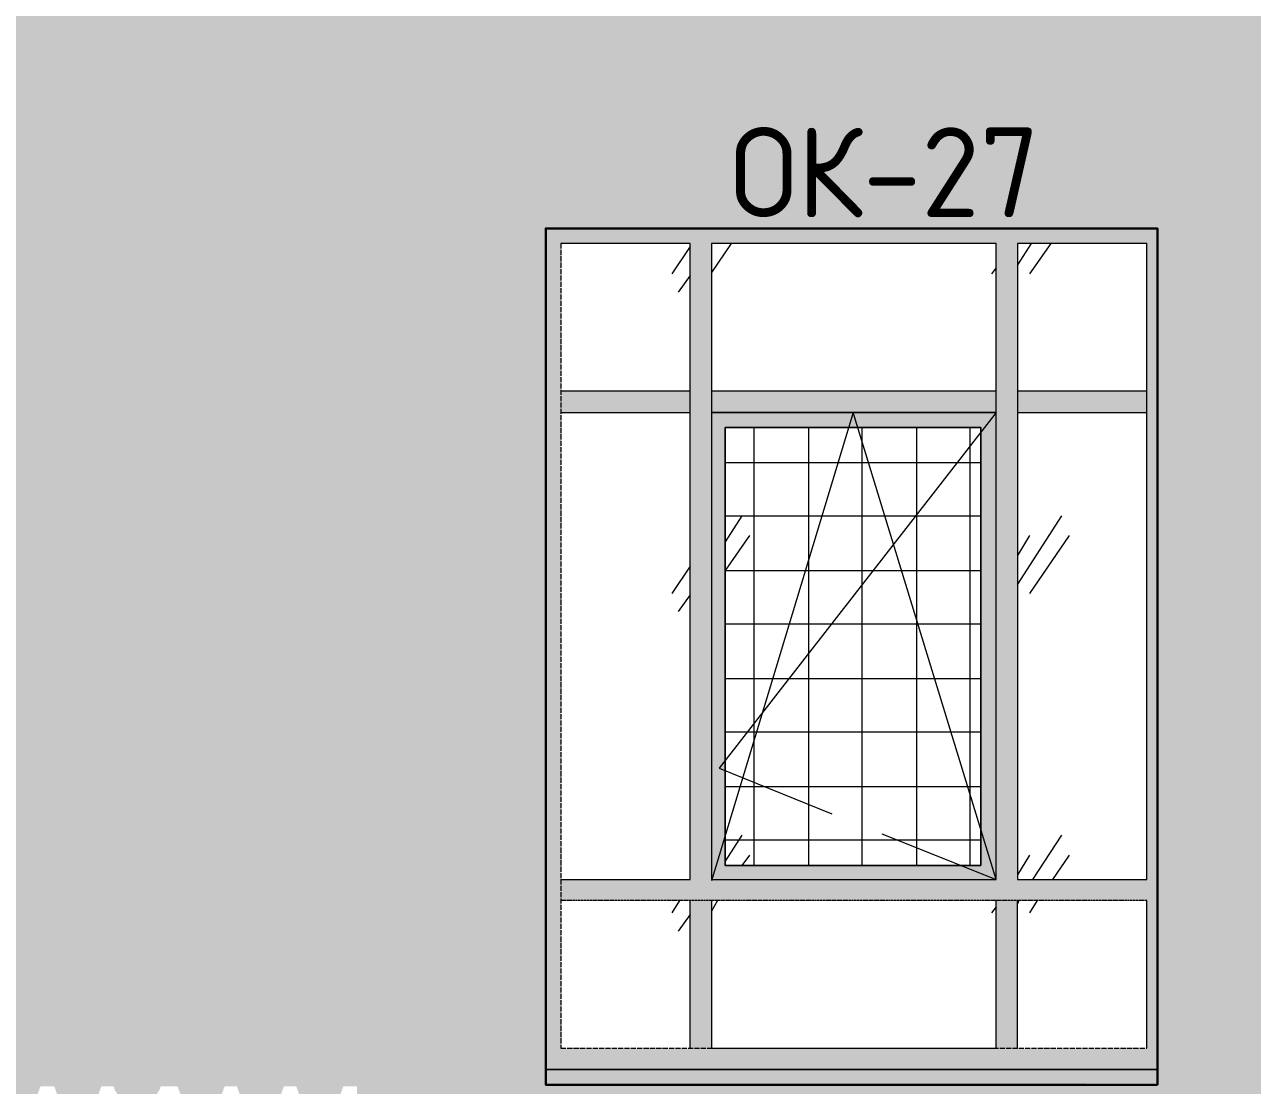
# Model space of a CAD drawing. Header units: millimetres. Extents: x -11345 to 411485, y -9810 to 73012.
# Drawn here: x 310653 to 314069, y 29404 to 32356 of the extents above; entities that cross this region are included whole.
import ezdxf

# ---------------------------------------------------------------- set-up
doc = ezdxf.new("R2010")
doc.units = ezdxf.units.MM
doc.linetypes.add('PDF_IMPORT', pattern=[1, 0.8, -0.2])
for name, color, linetype in [('PDF _Линии', 7, 'Continuous'), ('PDF _Текст', 7, 'Continuous'), ('PDF _Узлы', 7, 'Continuous')]:
    doc.layers.add(name, color=color, linetype=linetype)
doc.layers.add('PDF _Окна', color=7, linetype='Continuous', true_color=0x383e42)
doc.layers.add('PDF _Стены штриховка поверхности', color=7, linetype='Continuous', true_color=0xcacbcc)
doc.styles.add('PDF GOST Common', font='GOST_Common.ttf')

msp = doc.modelspace()

# ---------------------------------------------------------------- hatches: boundary and pattern name
at = {"layer": 'PDF _Окна', "transparency": 33554687}
h = msp.add_hatch(color=256, dxfattribs=at)
h.paths.add_polyline_path([(312504.79266, 29507.292), (312144.9844, 29507.292), (312144.9844, 29917.89672), (312504.79266, 29917.89672)])
h.paths.add_polyline_path([(312564.0552, 29507.292), (312564.0552, 29917.89672), (313355.63337, 29917.89672), (313355.63337, 29507.292)], flags=0)
h.paths.add_polyline_path([(313804.33543, 29409.93212), (313804.33543, 31788.89967), (312102.65402, 31788.89967), (312102.65402, 29405.69908), (312889.99915, 29405.69908)], flags=0)
h.paths.add_polyline_path([(312504.79266, 31276.70203), (312504.79266, 29977.15926), (312144.9844, 29977.15926), (312144.9844, 31276.70203)], flags=0)
h.paths.add_polyline_path([(313313.30298, 30015.25661), (312602.15254, 30015.25661), (312602.15254, 31234.37165), (313313.30298, 31234.37165)], flags=0)
h.paths.add_polyline_path([(313774.70416, 31276.70203), (313774.70416, 29977.15926), (313414.8959, 29977.15926), (313414.8959, 31276.70203)], flags=0)
h.paths.add_polyline_path([(312504.79266, 31335.96457), (312144.9844, 31335.96457), (312144.9844, 31746.56929), (312504.79266, 31746.56929)], flags=0)
h.paths.add_polyline_path([(313355.63337, 31335.96457), (312564.0552, 31335.96457), (312564.0552, 31746.56929), (313355.63337, 31746.56929)], flags=0)
h.paths.add_polyline_path([(313414.8959, 29507.292), (313414.8959, 29917.89672), (313774.70416, 29917.89672), (313774.70416, 29507.292)], flags=0)
h.paths.add_polyline_path([(313774.70416, 31335.96457), (313414.8959, 31335.96457), (313414.8959, 31746.56929), (313774.70416, 31746.56929)], flags=0)
at = {"layer": 'PDF _Стены штриховка поверхности', "transparency": 33554687}
h = msp.add_hatch(color=256, dxfattribs=at)
h.paths.add_polyline_path([(309025.23514, 29405.69908), (308894.01095, 29405.69908), (308910.9431, 29354.90262), (309008.30298, 29354.90262)])
h.paths.add_polyline_path([(309194.55667, 29405.69908), (309063.33248, 29405.69908), (309080.26464, 29354.90262), (309177.62452, 29354.90262)])
h.paths.add_polyline_path([(309359.64517, 29405.69908), (309228.42098, 29405.69908), (309245.35313, 29354.90262), (309342.71301, 29354.90262)])
h.paths.add_polyline_path([(309524.73366, 29405.69908), (309393.50947, 29405.69908), (309410.44163, 29354.90262), (309507.80151, 29354.90262)])
h.paths.add_polyline_path([(309863.37673, 29405.69908), (309727.9195, 29405.69908), (309744.85166, 29354.90262), (309846.44458, 29354.90262)])
h.paths.add_polyline_path([(309694.0552, 29405.69908), (309562.83101, 29405.69908), (309567.06405, 29384.53389), (309579.76316, 29354.90262), (309672.89, 29354.90262), (309672.89, 29384.53389)])
h.paths.add_polyline_path([(308356.41508, 29405.69908), (308225.19089, 29405.69908), (308242.12304, 29354.90262), (308339.48292, 29354.90262)])
h.paths.add_polyline_path([(308521.50357, 29405.69908), (308390.27938, 29405.69908), (308407.21154, 29354.90262), (308504.57142, 29354.90262)])
h.paths.add_polyline_path([(308690.82511, 29405.69908), (308555.36788, 29405.69908), (308572.30003, 29354.90262), (308673.89295, 29354.90262)])
h.paths.add_polyline_path([(308855.9136, 29405.69908), (308724.68941, 29405.69908), (308724.68941, 29397.23301), (308728.92245, 29384.53389), (308741.62157, 29359.13566), (308741.62157, 29354.90262), (308838.98145, 29354.90262), (308838.98145, 29384.53389), (308851.68056, 29397.23301)])
h.paths.add_polyline_path([(313804.33543, 31784.66663), (313804.33543, 29405.69908), (312102.65402, 29405.69908), (312102.65402, 31788.89967)])
h.paths.add_polyline_path([(315738.83396, 28588.72268), (315738.83396, 33058.81118), (304936.12009, 33058.81118), (304936.12009, 29270.24186), (304186.87231, 29270.24186), (304186.87231, 33058.81118), (300563.39148, 33058.81118), (300563.39148, 28588.72268), (308220.95785, 28588.72268), (308220.95785, 29058.58994), (308038.9372, 29058.58994), (308038.9372, 29117.85248), (308034.70416, 29117.85248), (308022.00505, 29113.61944), (308005.07289, 29096.68728), (308000.83986, 29096.68728), (308000.83986, 29270.24186), (308005.07289, 29384.53389), (308022.00505, 29405.69908), (308055.86936, 29405.69908), (308072.80151, 29354.90262), (308170.16139, 29354.90262), (308187.09354, 29405.69908), (308208.25874, 29405.69908), (308208.25874, 31788.89967), (309914.17319, 31788.89967), (309914.17319, 29405.69908), (309897.24104, 29405.69908), (309914.17319, 29354.90262), (310011.53307, 29354.90262), (310028.46523, 29405.69908), (310062.32953, 29405.69908), (310079.26169, 29354.90262), (310176.62157, 29354.90262), (310193.55372, 29405.69908), (310231.65107, 29405.69908), (310248.58322, 29354.90262), (310345.9431, 29354.90262), (310362.87525, 29405.69908), (310396.73956, 29405.69908), (310400.9726, 29397.23301), (310413.67172, 29359.13566), (310413.67172, 29354.90262), (310511.0316, 29354.90262), (310511.0316, 29384.53389), (310523.73071, 29397.23301), (310527.96375, 29405.69908), (310566.0611, 29401.46604), (310582.99325, 29354.90262), (310680.35313, 29354.90262), (310697.28528, 29401.46604), (310735.38263, 29401.46604), (310752.31478, 29354.90262), (310849.67466, 29354.90262), (310866.60682, 29401.46604), (310900.47113, 29401.46604), (310904.70416, 29388.76693), (310908.9372, 29384.53389), (310913.17024, 29371.83478), (310917.40328, 29354.90262), (311014.76316, 29354.90262), (311023.22924, 29371.83478), (311023.22924, 29384.53389), (311027.46228, 29388.76693), (311031.69531, 29401.46604), (311078.25874, 29401.46604), (311095.19089, 29354.90262), (311192.55077, 29354.90262), (311209.48292, 29401.46604), (311243.34723, 29401.46604), (311260.27938, 29354.90262), (311357.63927, 29354.90262), (311374.57142, 29401.46604), (311408.43573, 29401.46604), (311425.36788, 29354.90262), (311522.72776, 29354.90262), (311539.65992, 29401.46604), (311577.75726, 29401.46604), (311577.75726, 29223.67843), (311581.9903, 29223.67843), (311581.9903, 29067.05602), (314015.98735, 29067.05602), (314015.98735, 28588.72268)], flags=0)
h.paths.add_polyline_path([(311628.55372, 29028.95867), (311581.9903, 29028.95867), (311581.9903, 28588.72268), (311628.55372, 28588.72268)])

# ---------------------------------------------------------------- linework, layer by layer
at = {"layer": 'PDF _Линии', "lineweight": 30}
msp.add_lwpolyline([(313804.33543, 29405.69908), (312102.65402, 29405.69908), (312102.65402, 31788.89967), (313804.33543, 31788.89967)], close=True, dxfattribs=at)
at = {"layer": 'PDF _Линии', "lineweight": 9, "ltscale": 3.012709}
msp.add_lwpolyline([(313355.63337, 29977.15926), (312957.72776, 31276.70203), (312564.0552, 29972.92622)], dxfattribs=at)
at = {"layer": 'PDF _Линии', "lineweight": 9, "ltscale": 3.285837}
msp.add_lwpolyline([(313355.63337, 31276.70203), (312585.22039, 30286.17106)], dxfattribs=at)
at = {"layer": 'PDF _Линии', "lineweight": 9}
msp.add_lwpolyline([(313313.30298, 31234.37165), (312602.15254, 31234.37165), (312602.15254, 30015.25661), (313313.30298, 30015.25661)], close=True, dxfattribs=at)
for points in [[(312585.22039, 30286.17106), (312898.46523, 30159.17991)], [(313038.15549, 30104.15041), (313355.63337, 29977.15926)]]:
    msp.add_lwpolyline(points, dxfattribs=at)
at = {"layer": 'PDF _Окна', "color": 7, "lineweight": 9}
for points in [[(312144.9844, 29977.15926), (312504.79266, 29977.15926), (312504.79266, 31746.56929), (312144.9844, 31746.56929)], [(312504.79266, 31738.10321), (312453.9962, 31661.90852)], [(312564.0552, 31746.56929), (312564.0552, 31746.56929)], [(312619.08469, 31746.56929), (312564.0552, 31666.14156)], [(313452.99325, 31746.56929), (313414.8959, 31687.30675)], [(313508.02275, 31746.56929), (313448.76021, 31661.90852)], [(313355.63337, 31678.84068), (313342.93425, 31661.90852)], [(312504.79266, 31657.67548), (312470.92835, 31611.11206)], [(312504.79266, 31335.96457), (312144.9844, 31335.96457)], [(313355.63337, 31335.96457), (312564.0552, 31335.96457)], [(313774.70416, 31335.96457), (313414.8959, 31335.96457)], [(312144.9844, 31276.70203), (312504.79266, 31276.70203)], [(313414.8959, 31276.70203), (313774.70416, 31276.70203)], [(312648.71596, 30988.85543), (312602.15254, 30916.89377)], [(313537.65402, 30988.85543), (313414.8959, 30798.3687)], [(312669.88115, 30933.82593), (312602.15254, 30836.46604)], [(313448.76021, 30933.82593), (313414.8959, 30878.79643)], [(313558.81921, 30933.82593), (313448.76021, 30772.97047)], [(312504.79266, 30849.16516), (312453.9962, 30772.97047)], [(312504.79266, 30768.73743), (312470.92835, 30722.17401)], [(312648.71596, 30099.91737), (312602.15254, 30027.95572)], [(313537.65402, 30099.91737), (313457.22629, 29977.15926)], [(312669.88115, 30044.88787), (312648.71596, 30015.25661)], [(313448.76021, 30044.88787), (313414.8959, 29989.85838)], [(313558.81921, 30044.88787), (313512.25579, 29977.15926)], [(312475.16139, 29917.89672), (312453.9962, 29884.03242)], [(312504.79266, 29507.292), (312504.79266, 29917.89672)], [(312580.98735, 29917.89672), (312564.0552, 29888.26545)], [(312564.0552, 29917.89672), (312564.0552, 29507.292), (313355.63337, 29507.292), (313355.63337, 29917.89672)], [(313355.63337, 29900.96457), (313342.93425, 29884.03242)], [(313419.12894, 29917.89672), (313414.8959, 29909.43065)], [(313414.8959, 29507.292), (313414.8959, 29917.89672)], [(313469.9254, 29917.89672), (313448.76021, 29884.03242)], [(313774.70416, 29507.292), (313774.70416, 29917.89672)], [(312504.79266, 29879.79938), (312470.92835, 29833.23596)], [(312102.65402, 29448.02947), (313804.33543, 29448.02947), (312102.65402, 29448.02947)]]:
    msp.add_lwpolyline(points, dxfattribs=at)
at = {"layer": 'PDF _Окна', "color": 7, "linetype": 'PDF_IMPORT', "lineweight": 9, "ltscale": 17.694725}
msp.add_lwpolyline([(312144.9844, 31746.56929), (312144.9844, 29507.292), (313774.70416, 29507.292)], dxfattribs=at)
at = {"layer": 'PDF _Окна', "color": 7, "lineweight": 9}
for points in [[(312564.0552, 31746.56929), (312564.0552, 29977.15926), (313355.63337, 29977.15926), (313355.63337, 31746.56929)], [(313414.8959, 31746.56929), (313414.8959, 29977.15926), (313774.70416, 29977.15926), (313774.70416, 31746.56929)], [(313355.63337, 31276.70203), (312564.0552, 31276.70203)], [(313313.30298, 30015.25661), (312602.15254, 30015.25661), (312602.15254, 31234.37165), (313313.30298, 31234.37165)]]:
    msp.add_lwpolyline(points, close=True, dxfattribs=at)
at = {"layer": 'PDF _Окна', "color": 7, "linetype": 'PDF_IMPORT', "lineweight": 9, "ltscale": 7.916061}
msp.add_lwpolyline([(313774.70416, 29917.89672), (312144.9844, 29917.89672)], dxfattribs=at)
at = {"layer": 'PDF _Узлы', "color": 251, "lineweight": 9, "true_color": 0x494949}
for points in [[(312682.58027, 30015.25661), (312682.58027, 31234.37165)], [(312834.96965, 30015.25661), (312834.96965, 31234.37165)], [(312983.12599, 30015.25661), (312983.12599, 31234.37165)], [(313135.51537, 30015.25661), (313135.51537, 31234.37165)], [(313283.67172, 30015.25661), (313283.67172, 31234.37165)], [(312602.15254, 31137.01177), (313313.30298, 31137.01177)], [(312602.15254, 30988.85543), (313313.30298, 30988.85543)], [(312602.15254, 30836.46604), (313313.30298, 30836.46604)], [(312602.15254, 30688.3097), (313313.30298, 30688.3097)], [(312602.15254, 30535.92032), (313313.30298, 30535.92032)], [(312602.15254, 30387.76398), (313313.30298, 30387.76398)], [(312602.15254, 30235.3746), (313313.30298, 30235.3746)], [(312602.15254, 30087.21826), (313313.30298, 30087.21826)]]:
    msp.add_lwpolyline(points, dxfattribs=at)

# ---------------------------------------------------------------- texts
at = {"layer": 'PDF _Текст', "insert": (312615.95836, 31944.80295), "char_height": 249.99885, "attachment_point": 4, "style": 'PDF GOST Common'}
msp.add_mtext('ОК-27', dxfattribs=at)

doc.saveas('drawing.dxf')
